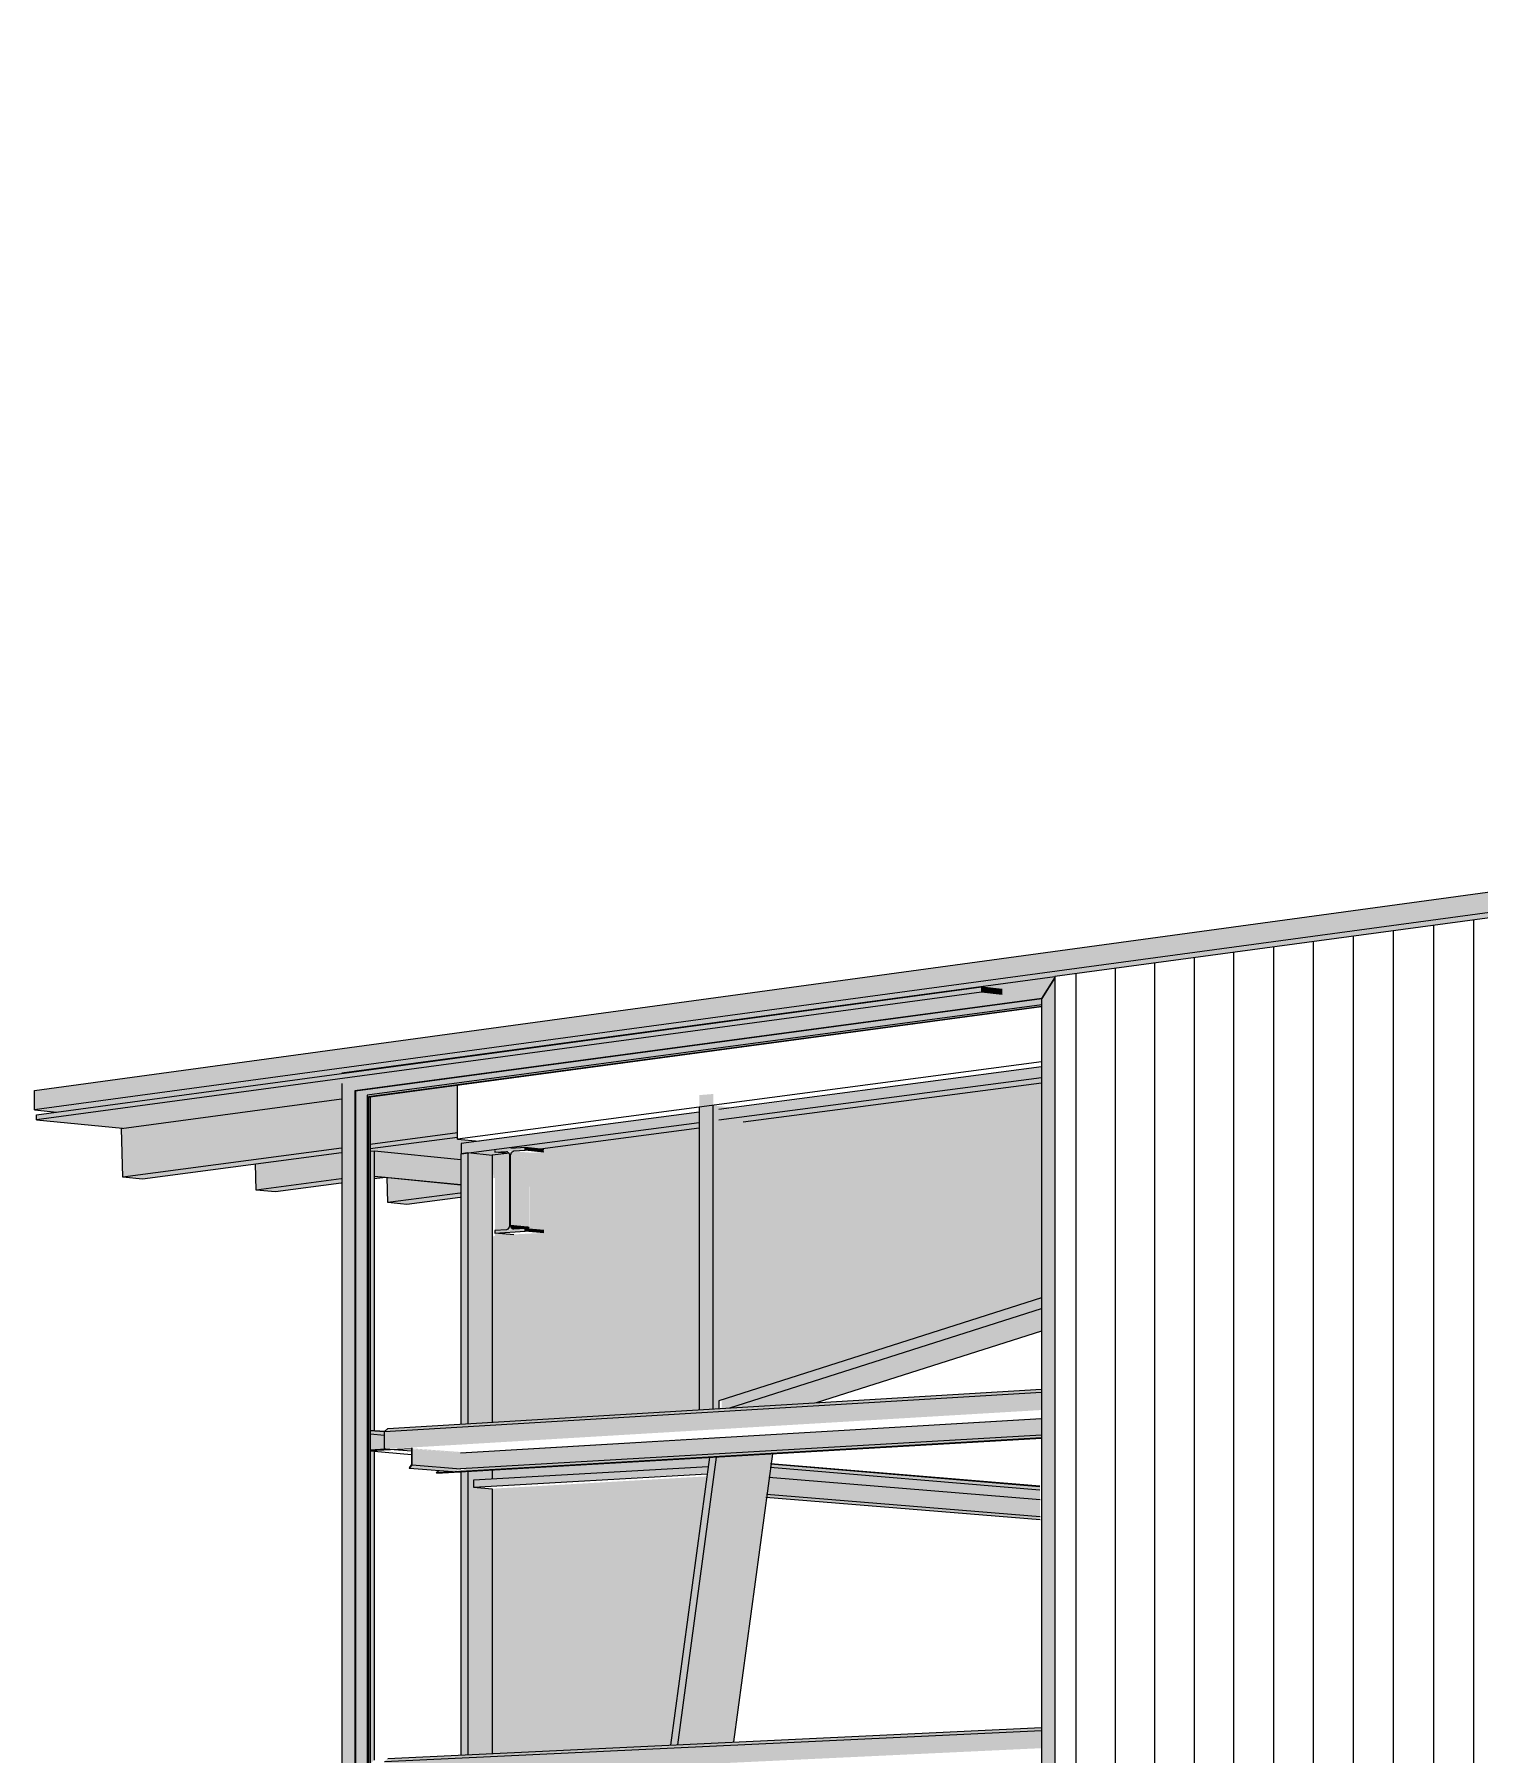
# Model space of a CAD drawing. Header units: inches. Extents: x 31155.6 to 31160.43, y 58.98 to 66.18.
# Drawn here: x 31159.4255 to 31159.5144, y 66.0753 to 66.1811 of the extents above; entities that cross this region are included whole.
import ezdxf

# ---------------------------------------------------------------- set-up
doc = ezdxf.new("R2010")
doc.units = ezdxf.units.IN
doc.header["$MEASUREMENT"] = 0
for name, color, linetype, lineweight in [('A-CLNG', 13, 'Continuous', 13), ('A-GLAZ-CWMG', 51, 'Continuous', 9), ('A-ROOF', 132, 'Continuous', 13), ('A-WALL-PATT', 111, 'Continuous', 13), ('L-SITE-WALL', 31, 'Continuous', 13), ('S-BEAM', 12, 'Continuous', 9)]:
    doc.layers.add(name, color=color, linetype=linetype, lineweight=lineweight)

# ---------------------------------------------------------------- blocks, each defined once
blk = doc.blocks.new('FP_98-Looking South West')
at = {"layer": 'A-WALL-PATT', "lineweight": 9}
for p, q in [((-31660.69963, 66.03468), (-31660.69963, 66.12666)), ((-31660.7095, 66.03448), (-31660.7095, 66.12532)), ((-31660.70705, 66.03453), (-31660.70705, 66.12566)), ((-31660.70458, 66.03458), (-31660.70458, 66.12599)), ((-31660.70211, 66.03463), (-31660.70211, 66.12632)), ((-31660.71683, 66.03432), (-31660.71683, 66.12433)), ((-31660.7144, 66.03437), (-31660.7144, 66.12466)), ((-31660.71195, 66.03443), (-31660.71195, 66.12499)), ((-31660.7241, 66.03417), (-31660.7241, 66.12335)), ((-31660.72168, 66.03422), (-31660.72168, 66.12367)), ((-31660.71926, 66.03427), (-31660.71926, 66.124))]:
    blk.add_line(p, q, dxfattribs=at)

msp = doc.modelspace()

# ---------------------------------------------------------------- hatches: boundary and pattern name
at = {"layer": 'A-GLAZ-CWMG'}
for points in [[(31159.44525, 66.11614), (31159.4875, 66.12182), (31159.48835, 66.12316), (31159.4838, 66.12254), (31159.48507, 66.1224), (31159.48507, 66.12207), (31159.44486, 66.11665)], [(31159.48835, 65.97148), (31159.48835, 66.12316), (31159.4875, 66.12182), (31159.4875, 65.97149)], [(31159.44616, 66.11579), (31159.48749, 66.12134), (31159.48749, 66.12181), (31159.44585, 66.11621), (31159.4459, 66.11613)], [(31159.44608, 66.11577), (31159.4875, 66.12134), (31159.4875, 66.12144), (31159.44601, 66.11587)], [(31159.44525, 65.97223), (31159.44525, 66.11614), (31159.44486, 66.11665), (31159.44444, 66.11659), (31159.44444, 65.97224)], [(31159.44525, 65.97223), (31159.44529, 65.97223), (31159.44529, 66.11613), (31159.44525, 66.11613), (31159.44525, 65.97321)], [(31159.44547, 65.97226), (31159.44547, 65.97284), (31159.44616, 65.97284), (31159.44616, 66.11579), (31159.44585, 66.11621), (31159.44529, 66.11613), (31159.44529, 65.97226)], [(31159.44608, 65.97283), (31159.44608, 66.11577), (31159.44601, 66.11587), (31159.44601, 65.97283)], [(31159.45177, 66.11039), (31159.45177, 66.1119), (31159.44645, 66.11243), (31159.44645, 66.1109), (31159.45156, 66.11041)], [(31159.45177, 66.1104), (31159.45177, 66.11048), (31159.44637, 66.111), (31159.44637, 66.11092), (31159.45156, 66.11042)]]:
    msp.add_hatch(color=256, dxfattribs=at).paths.add_polyline_path(points, flags=0)
h = msp.add_hatch(color=256, dxfattribs=at)
h.paths.add_polyline_path([(31159.44618, 65.97283), (31159.44618, 65.97308), (31159.44608, 65.97308), (31159.44608, 65.97283)], flags=0)
h.paths.add_polyline_path([(31159.44608, 65.97318), (31159.4462, 65.97321), (31159.4462, 66.11576), (31159.44608, 66.11576), (31159.44608, 65.97319)], flags=0)
h = msp.add_hatch(color=256, dxfattribs=at)
h.paths.add_polyline_path([(31159.44645, 66.05254), (31159.44645, 66.05267), (31159.4462, 66.05266), (31159.4462, 66.05255), (31159.44629, 66.05255)], flags=0)
h.paths.add_polyline_path([(31159.4462, 66.05395), (31159.44645, 66.05397), (31159.44645, 66.07243), (31159.4462, 66.07242), (31159.4462, 66.05397)], flags=0)
h.paths.add_polyline_path([(31159.4462, 66.07371), (31159.44629, 66.07373), (31159.44629, 66.07374), (31159.44645, 66.07376), (31159.44645, 66.07474), (31159.44624, 66.07477), (31159.44642, 66.07498), (31159.44645, 66.07498), (31159.44645, 66.09395), (31159.4462, 66.09397), (31159.4462, 66.07373)], flags=0)
h.paths.add_polyline_path([(31159.4462, 66.09405), (31159.44645, 66.09407), (31159.44645, 66.095), (31159.4462, 66.09502), (31159.4462, 66.09416)], flags=0)
h.paths.add_polyline_path([(31159.44645, 66.09524), (31159.44645, 66.11243), (31159.4462, 66.11245), (31159.4462, 66.09526)], flags=0)
h = msp.add_hatch(color=256, dxfattribs=at)
h.paths.add_polyline_path([(31159.44628, 66.05395), (31159.44635, 66.05397), (31159.44635, 66.07242), (31159.44628, 66.07242), (31159.44628, 66.05397)], flags=0)
h.paths.add_polyline_path([(31159.44628, 66.07371), (31159.44629, 66.07374), (31159.44628, 66.07373)], flags=0)
h.paths.add_polyline_path([(31159.44628, 66.07483), (31159.44635, 66.07494), (31159.44635, 66.09396), (31159.44628, 66.09397), (31159.44628, 66.07494)], flags=0)
h.paths.add_polyline_path([(31159.44635, 66.09525), (31159.44635, 66.11242), (31159.44628, 66.11243), (31159.44628, 66.09526)], flags=0)
at = {"layer": 'A-ROOF'}
for points in [[(31159.42554, 66.11497), (31159.902, 66.17956), (31159.902, 66.18113), (31159.42554, 66.11617)], [(31160.29584, 66.07594), (31160.29631, 66.07598), (31159.902, 66.17956), (31159.42566, 66.11496), (31159.42691, 66.11484), (31159.90276, 66.17927), (31159.97455, 66.16042), (31159.97456, 66.16014), (31159.97463, 66.16015), (31159.97523, 66.15999), (31159.97523, 66.15993), (31159.9754, 66.15995), (31160.29557, 66.07601)], [(31159.42566, 66.11436), (31159.4838, 66.12221), (31159.4838, 66.12254), (31159.42566, 66.11467)], [(31159.43095, 66.11384), (31159.44443, 66.11565), (31159.44446, 66.11659), (31159.48507, 66.12207), (31159.4838, 66.12221), (31159.42566, 66.11436), (31159.4309, 66.11384)], [(31159.48507, 66.12207), (31159.48507, 66.1224), (31159.4838, 66.12254), (31159.4838, 66.12221)]]:
    msp.add_hatch(color=256, dxfattribs=at).paths.add_polyline_path(points, flags=0)
at = {"layer": 'S-BEAM'}
h = msp.add_hatch(color=256, dxfattribs=at)
h.paths.add_polyline_path([(31159.46782, 66.09661), (31159.46831, 66.09664), (31159.48749, 66.10276), (31159.48749, 66.10342), (31159.46782, 66.09713)], flags=0)
h.paths.add_polyline_path([(31159.45178, 66.11227), (31159.46643, 66.1142), (31159.46643, 66.11483), (31159.45178, 66.1129), (31159.45178, 66.11238)], flags=0)
h.paths.add_polyline_path([(31159.46764, 66.11436), (31159.48749, 66.11697), (31159.48749, 66.11761), (31159.46764, 66.11496)], flags=0)
h = msp.add_hatch(color=256, dxfattribs=at)
h.paths.add_polyline_path([(31159.45369, 66.11217), (31159.45369, 66.11218), (31159.45459, 66.11229), (31159.45387, 66.11237), (31159.45387, 66.11247), (31159.45503, 66.11261), (31159.45573, 66.11266), (31159.45664, 66.11256), (31159.46643, 66.11385), (31159.46643, 66.1142), (31159.4522, 66.11232), (31159.45361, 66.11218)], flags=0)
h.paths.add_polyline_path([(31159.46913, 66.11421), (31159.48748, 66.11662), (31159.48749, 66.11697), (31159.46764, 66.11436)], flags=0)
h = msp.add_hatch(color=256, dxfattribs=at)
h.paths.add_polyline_path([(31159.43098, 66.11083), (31159.44443, 66.11261), (31159.44443, 66.11565), (31159.4309, 66.11383), (31159.4309, 66.11362)], flags=0)
h.paths.add_polyline_path([(31159.44619, 66.11285), (31159.45156, 66.11356), (31159.45156, 66.11648), (31159.44619, 66.11576), (31159.44619, 66.11362)], flags=0)
h = msp.add_hatch(color=256, dxfattribs=at)
h.paths.add_polyline_path([(31159.45736, 65.973), (31159.45736, 65.99137), (31159.45369, 65.99139), (31159.45369, 65.97306), (31159.45468, 65.97304)], flags=0)
h.paths.add_polyline_path([(31159.45736, 65.99385), (31159.45736, 66.0127), (31159.45369, 66.01264), (31159.45369, 65.99387), (31159.4561, 65.99386)], flags=0)
h.paths.add_polyline_path([(31159.45369, 66.01524), (31159.45736, 66.01528), (31159.45736, 66.02191), (31159.45874, 66.03206), (31159.45369, 66.03196), (31159.45369, 66.01575)], flags=0)
h.paths.add_polyline_path([(31159.45369, 66.03463), (31159.4591, 66.03474), (31159.4615, 66.0525), (31159.45369, 66.05225), (31159.45369, 66.03703)], flags=0)
h.paths.add_polyline_path([(31159.45369, 66.05501), (31159.46188, 66.05529), (31159.46427, 66.07301), (31159.45369, 66.07253), (31159.45369, 66.0724), (31159.45369, 66.07238), (31159.45369, 66.05717)], flags=0)
h.paths.add_polyline_path([(31159.45369, 66.07539), (31159.46466, 66.0759), (31159.4669, 66.09243), (31159.45369, 66.09167), (31159.45369, 66.07958)], flags=0)
h.paths.add_polyline_path([(31159.45369, 66.09225), (31159.46698, 66.09303), (31159.46705, 66.0936), (31159.45369, 66.09282), (31159.45369, 66.09226)], flags=0)
h.paths.add_polyline_path([(31159.45369, 66.09577), (31159.46643, 66.09653), (31159.46643, 66.11385), (31159.45664, 66.11256), (31159.45687, 66.11251), (31159.45687, 66.11238), (31159.45614, 66.11233), (31159.45598, 66.11225), (31159.45601, 66.10765), (31159.45688, 66.10757), (31159.45688, 66.10741), (31159.45483, 66.1073), (31159.45387, 66.10739), (31159.45387, 66.10721), (31159.45369, 66.10719), (31159.45369, 66.09659)], flags=0)
h.paths.add_polyline_path([(31159.46913, 66.09755), (31159.48748, 66.10342), (31159.48748, 66.11662), (31159.46913, 66.11421), (31159.46913, 66.09969)], flags=0)
h.paths.add_polyline_path([(31159.45387, 66.10755), (31159.45465, 66.10764), (31159.45471, 66.1077), (31159.45476, 66.10783), (31159.45476, 66.1079), (31159.45474, 66.11228), (31159.45456, 66.11227), (31159.45369, 66.11217), (31159.45377, 66.11077), (31159.45387, 66.11078), (31159.45387, 66.1076)], flags=0)
for points in [[(31159.46643, 66.09653), (31159.4673, 66.09659), (31159.4673, 66.11595), (31159.46643, 66.11588), (31159.46643, 66.09659)], [(31159.4673, 66.09658), (31159.46764, 66.0966), (31159.46764, 66.09707), (31159.46913, 66.09755), (31159.46913, 66.11421), (31159.46764, 66.11436), (31159.46764, 66.11499), (31159.46854, 66.11511), (31159.4673, 66.11524), (31159.4673, 66.09659)], [(31159.45687, 66.11238), (31159.45687, 66.11254), (31159.45573, 66.11266), (31159.45573, 66.1125)], [(31159.45598, 66.11203), (31159.45601, 66.11218), (31159.45608, 66.11229), (31159.45618, 66.11233), (31159.45498, 66.11243), (31159.45489, 66.11235), (31159.45484, 66.11222), (31159.45483, 66.11215), (31159.45573, 66.11206)], [(31159.45598, 66.10779), (31159.45598, 66.11203), (31159.45483, 66.11215), (31159.45483, 66.1079), (31159.45573, 66.10782)], [(31159.44727, 66.10927), (31159.45173, 66.10985), (31159.45173, 66.11038), (31159.44723, 66.11082), (31159.44727, 66.10939)], [(31159.44844, 66.10916), (31159.45173, 66.10958), (31159.45173, 66.10985), (31159.44727, 66.10927)], [(31159.45503, 66.10763), (31159.45573, 66.10768), (31159.456, 66.10768), (31159.45598, 66.10779), (31159.45483, 66.1079), (31159.45486, 66.10776), (31159.45493, 66.10766), (31159.45498, 66.10763)], [(31159.45688, 66.10741), (31159.45688, 66.10757), (31159.45573, 66.10768), (31159.45573, 66.10752)], [(31159.46831, 66.09664), (31159.47362, 66.09696), (31159.48748, 66.10137), (31159.48749, 66.10276), (31159.47658, 66.09928)], [(31159.44707, 66.09519), (31159.48749, 66.09761), (31159.48749, 66.09779), (31159.44727, 66.09538)], [(31159.44707, 66.09419), (31159.48749, 66.09659), (31159.48749, 66.09761), (31159.44707, 66.09519)], [(31159.44714, 66.09411), (31159.48749, 66.09651), (31159.48749, 66.09659), (31159.44707, 66.09419), (31159.44711, 66.09412)], [(31159.45174, 66.09291), (31159.48749, 66.09499), (31159.48749, 66.09598), (31159.45174, 66.09388), (31159.45174, 66.09313)], [(31159.45255, 66.09177), (31159.46692, 66.09262), (31159.46698, 66.09302), (31159.45255, 66.09219), (31159.45255, 66.09209)], [(31159.44707, 66.07489), (31159.48749, 66.07679), (31159.48749, 66.07698), (31159.44727, 66.07508)], [(31159.44707, 66.07389), (31159.48749, 66.07577), (31159.48749, 66.07679), (31159.44707, 66.07489)], [(31159.44714, 66.07381), (31159.48749, 66.07571), (31159.48749, 66.07577), (31159.44707, 66.07389), (31159.44709, 66.07384)]]:
    msp.add_hatch(color=256, dxfattribs=at).paths.add_polyline_path(points, flags=0)
h = msp.add_hatch(color=256, dxfattribs=at)
h.paths.add_polyline_path([(31159.43218, 66.11072), (31159.44442, 66.11234), (31159.44443, 66.11261), (31159.43098, 66.11083)], flags=0)
h.paths.add_polyline_path([(31159.44619, 66.11257), (31159.45156, 66.11328), (31159.45156, 66.11356), (31159.44619, 66.11285)], flags=0)
h = msp.add_hatch(color=256, dxfattribs=at)
h.paths.add_polyline_path([(31159.43918, 66.11004), (31159.4444, 66.11073), (31159.4444, 66.11234), (31159.43914, 66.11165), (31159.43918, 66.11017)], flags=0)
h.paths.add_polyline_path([(31159.45176, 66.1119), (31159.45176, 66.11227), (31159.45176, 66.11227), (31159.45176, 66.1129), (31159.45287, 66.11305), (31159.45154, 66.11318), (31159.45154, 66.11329), (31159.44617, 66.11256), (31159.44617, 66.11246), (31159.45154, 66.11192)], flags=0)
h = msp.add_hatch(color=256, dxfattribs=at)
h.paths.add_polyline_path([(31159.45387, 66.10739), (31159.45573, 66.10752), (31159.45573, 66.10768), (31159.45387, 66.10755)], flags=0)
h.paths.add_polyline_path([(31159.45462, 66.10761), (31159.45493, 66.10766), (31159.45486, 66.10776), (31159.45483, 66.1079), (31159.45486, 66.11229), (31159.45493, 66.1124), (31159.45498, 66.11243), (31159.45467, 66.11238), (31159.45474, 66.11227), (31159.45477, 66.11214), (31159.45474, 66.10775), (31159.45467, 66.10764)], flags=0)
h.paths.add_polyline_path([(31159.45387, 66.11237), (31159.45573, 66.1125), (31159.45573, 66.11266), (31159.45469, 66.11257), (31159.45387, 66.11247)], flags=0)
h = msp.add_hatch(color=256, dxfattribs=at)
h.paths.add_polyline_path([(31159.4578, 65.97299), (31159.4578, 65.99137), (31159.45737, 65.99137), (31159.4574, 65.973)], flags=0)
h.paths.add_polyline_path([(31159.45221, 65.97309), (31159.45221, 65.9914), (31159.45178, 65.9914), (31159.45178, 65.97309), (31159.45219, 65.97309)], flags=0)
h.paths.add_polyline_path([(31159.4578, 65.99159), (31159.4578, 65.99256), (31159.45737, 65.99257), (31159.45737, 65.9916), (31159.45755, 65.99159)], flags=0)
h.paths.add_polyline_path([(31159.45221, 65.99162), (31159.45221, 65.99259), (31159.45178, 65.99259), (31159.45178, 65.99162), (31159.45214, 65.99162)], flags=0)
h.paths.add_polyline_path([(31159.4578, 65.99385), (31159.4578, 66.0127), (31159.45737, 66.01267), (31159.45737, 65.99385), (31159.45757, 65.99385)], flags=0)
h.paths.add_polyline_path([(31159.45221, 65.99387), (31159.45221, 66.01265), (31159.45178, 66.01264), (31159.45178, 65.99388), (31159.45213, 65.99387)], flags=0)
h.paths.add_polyline_path([(31159.45178, 66.01287), (31159.45221, 66.01288), (31159.45221, 66.01388), (31159.45178, 66.01387)], flags=0)
h.paths.add_polyline_path([(31159.45737, 66.01292), (31159.4578, 66.01292), (31159.4578, 66.01393), (31159.45737, 66.01391), (31159.45737, 66.01387)], flags=0)
h.paths.add_polyline_path([(31159.45178, 66.01523), (31159.45221, 66.01523), (31159.45221, 66.03193), (31159.45178, 66.03189), (31159.45178, 66.02964), (31159.45202, 66.02964), (31159.45203, 66.02906), (31159.45178, 66.02905), (31159.45178, 66.01575)], flags=0)
h.paths.add_polyline_path([(31159.45737, 66.01528), (31159.4578, 66.01528), (31159.4578, 66.02185), (31159.45918, 66.03207), (31159.45874, 66.03206), (31159.45737, 66.02191), (31159.45737, 66.01575)], flags=0)
h.paths.add_polyline_path([(31159.45178, 66.03214), (31159.45221, 66.03215), (31159.45221, 66.03315), (31159.45178, 66.03312), (31159.45178, 66.03277)], flags=0)
h.paths.add_polyline_path([(31159.45877, 66.03228), (31159.45921, 66.03229), (31159.45935, 66.0333), (31159.45891, 66.03329), (31159.45884, 66.03277)], flags=0)
h.paths.add_polyline_path([(31159.45201, 66.03459), (31159.45221, 66.03459), (31159.45221, 66.0522), (31159.45196, 66.05217), (31159.452, 66.03703)], flags=0)
h.paths.add_polyline_path([(31159.4591, 66.03474), (31159.45954, 66.03475), (31159.46194, 66.05252), (31159.4615, 66.0525), (31159.45941, 66.03703)], flags=0)
h.paths.add_polyline_path([(31159.45196, 66.0524), (31159.45221, 66.05242), (31159.45221, 66.05342), (31159.45195, 66.0534), (31159.45196, 66.05251)], flags=0)
h.paths.add_polyline_path([(31159.46153, 66.05272), (31159.46197, 66.05273), (31159.46211, 66.05375), (31159.46167, 66.05373), (31159.46162, 66.05336)], flags=0)
h.paths.add_polyline_path([(31159.45178, 66.05494), (31159.45221, 66.05495), (31159.45221, 66.07246), (31159.45178, 66.07241), (31159.45178, 66.05717)], flags=0)
h.paths.add_polyline_path([(31159.46188, 66.05529), (31159.46232, 66.0553), (31159.46472, 66.07303), (31159.46428, 66.07301), (31159.46198, 66.05604)], flags=0)
h.paths.add_polyline_path([(31159.4519, 66.07266), (31159.45221, 66.07267), (31159.45221, 66.07368), (31159.45189, 66.07364), (31159.45189, 66.07288)], flags=0)
h.paths.add_polyline_path([(31159.4643, 66.07322), (31159.46475, 66.07324), (31159.46489, 66.07427), (31159.46444, 66.07425), (31159.46435, 66.0736)], flags=0)
h.paths.add_polyline_path([(31159.45178, 66.07529), (31159.45221, 66.07532), (31159.45221, 66.09273), (31159.45178, 66.09271), (31159.45178, 66.07532)], flags=0)
h.paths.add_polyline_path([(31159.46467, 66.0759), (31159.46511, 66.07592), (31159.4675, 66.09362), (31159.46706, 66.0936), (31159.46516, 66.07957)], flags=0)
h.paths.add_polyline_path([(31159.45183, 66.09291), (31159.45221, 66.09293), (31159.45221, 66.09394), (31159.45183, 66.09389), (31159.45183, 66.09296)], flags=0)
h.paths.add_polyline_path([(31159.46709, 66.0938), (31159.46753, 66.09383), (31159.46767, 66.09485), (31159.46722, 66.09483), (31159.46709, 66.09383)], flags=0)
h.paths.add_polyline_path([(31159.45178, 66.09565), (31159.45221, 66.09568), (31159.45221, 66.11232), (31159.45178, 66.11226), (31159.45178, 66.09659)], flags=0)
h = msp.add_hatch(color=256, dxfattribs=at)
h.paths.add_polyline_path([(31159.45369, 65.97306), (31159.45369, 65.99139), (31159.45221, 65.9914), (31159.45221, 65.97309), (31159.4525, 65.97308)], flags=0)
h.paths.add_polyline_path([(31159.45369, 65.99387), (31159.45369, 66.01267), (31159.45221, 66.01264), (31159.45221, 65.99387)], flags=0)
h.paths.add_polyline_path([(31159.45221, 66.01523), (31159.45369, 66.01524), (31159.45369, 66.03196), (31159.45221, 66.03193), (31159.45221, 66.01575)], flags=0)
h.paths.add_polyline_path([(31159.45221, 66.03459), (31159.45369, 66.03463), (31159.45369, 66.05225), (31159.45221, 66.05217), (31159.45221, 66.03703)], flags=0)
h.paths.add_polyline_path([(31159.45221, 66.05495), (31159.45369, 66.05501), (31159.45369, 66.07253), (31159.45221, 66.07246), (31159.45221, 66.05717)], flags=0)
h.paths.add_polyline_path([(31159.45221, 66.07531), (31159.45369, 66.07539), (31159.45369, 66.09167), (31159.45255, 66.09177), (31159.45255, 66.09219), (31159.45369, 66.09225), (31159.45369, 66.09282), (31159.45221, 66.09273), (31159.45221, 66.07532)], flags=0)
h.paths.add_polyline_path([(31159.45221, 66.09568), (31159.45369, 66.09577), (31159.45369, 66.11217), (31159.45221, 66.11232), (31159.45221, 66.09659)], flags=0)
h = msp.add_hatch(color=256, dxfattribs=at)
h.paths.add_polyline_path([(31159.44037, 66.10993), (31159.4444, 66.11046), (31159.4444, 66.11073), (31159.43918, 66.11004)], flags=0)
h.paths.add_polyline_path([(31159.44642, 66.11073), (31159.44716, 66.11082), (31159.44642, 66.11089)], flags=0)
h = msp.add_hatch(color=256, dxfattribs=at)
h.paths.add_polyline_path([(31159.45178, 66.0939), (31159.45178, 66.09392), (31159.45173, 66.0939)], flags=0)
h.paths.add_polyline_path([(31159.45217, 66.09391), (31159.46723, 66.09482), (31159.46723, 66.09483), (31159.45216, 66.09392), (31159.45217, 66.09391)], flags=0)
h.paths.add_polyline_path([(31159.46766, 66.09482), (31159.48749, 66.09601), (31159.48749, 66.09602), (31159.46767, 66.09482)], flags=0)
h = msp.add_hatch(color=256, dxfattribs=at)
h.paths.add_polyline_path([(31159.48739, 66.09179), (31159.48739, 66.09182), (31159.48525, 66.09197)], flags=0)
h.paths.add_polyline_path([(31159.44707, 66.09516), (31159.44707, 66.09519), (31159.4462, 66.09526), (31159.4462, 66.09523), (31159.44686, 66.09518)], flags=0)
h = msp.add_hatch(color=256, dxfattribs=at)
h.paths.add_polyline_path([(31159.48739, 66.09159), (31159.48739, 66.09179), (31159.47082, 66.09317), (31159.47079, 66.09297), (31159.48525, 66.09176)], flags=0)
h.paths.add_polyline_path([(31159.44707, 66.09495), (31159.44707, 66.09516), (31159.4462, 66.09523), (31159.4462, 66.09502), (31159.4469, 66.09496)], flags=0)
h = msp.add_hatch(color=256, dxfattribs=at)
h.paths.add_polyline_path([(31159.48739, 66.091), (31159.48739, 66.09159), (31159.47079, 66.09297), (31159.47071, 66.09238), (31159.48525, 66.09117)], flags=0)
h.paths.add_polyline_path([(31159.4462, 66.09405), (31159.4471, 66.09412), (31159.44707, 66.0942), (31159.44707, 66.09495), (31159.4462, 66.09502), (31159.4462, 66.09416)], flags=0)
h = msp.add_hatch(color=256, dxfattribs=at)
h.paths.add_polyline_path([(31159.45027, 66.09266), (31159.45114, 66.09271), (31159.45039, 66.09277), (31159.45031, 66.09269)], flags=0)
h.paths.add_polyline_path([(31159.45156, 66.09273), (31159.48749, 66.09482), (31159.48749, 66.09499), (31159.45201, 66.09292), (31159.45194, 66.09283), (31159.45178, 66.09283), (31159.45178, 66.09291), (31159.45174, 66.09291), (31159.45166, 66.09283)], flags=0)
h = msp.add_hatch(color=256, dxfattribs=at)
h.paths.add_polyline_path([(31159.4503, 66.09262), (31159.45142, 66.09269), (31159.45114, 66.09271), (31159.45027, 66.09266)], flags=0)
h.paths.add_polyline_path([(31159.45158, 66.0927), (31159.48749, 66.09478), (31159.48749, 66.09482), (31159.45156, 66.09273)], flags=0)
h = msp.add_hatch(color=256, dxfattribs=at)
h.paths.add_polyline_path([(31159.44861, 66.09292), (31159.44877, 66.09313), (31159.44874, 66.09315), (31159.44859, 66.09295)], flags=0)
h.paths.add_polyline_path([(31159.4462, 66.09401), (31159.44732, 66.09409), (31159.44707, 66.0941), (31159.4462, 66.09405), (31159.4462, 66.09401)], flags=0)
h = msp.add_hatch(color=256, dxfattribs=at)
h.paths.add_polyline_path([(31159.4874, 66.09093), (31159.4874, 66.091), (31159.47071, 66.09236), (31159.47071, 66.09231), (31159.48526, 66.0911)], flags=0)
h.paths.add_polyline_path([(31159.45174, 66.09388), (31159.45173, 66.09391), (31159.45172, 66.09393), (31159.44876, 66.09415), (31159.44879, 66.09412), (31159.45077, 66.09396)], flags=0)
h = msp.add_hatch(color=256, dxfattribs=at)
h.paths.add_polyline_path([(31159.4874, 66.08996), (31159.4874, 66.09093), (31159.47071, 66.09231), (31159.47057, 66.09134), (31159.48526, 66.09014)], flags=0)
h.paths.add_polyline_path([(31159.45174, 66.09289), (31159.45174, 66.09388), (31159.44877, 66.09411), (31159.44877, 66.09313), (31159.45144, 66.09291)], flags=0)
h = msp.add_hatch(color=256, dxfattribs=at)
h.paths.add_polyline_path([(31159.46119, 66.02178), (31159.46259, 66.03214), (31159.45918, 66.03207), (31159.4578, 66.02185), (31159.45906, 66.02183)], flags=0)
h.paths.add_polyline_path([(31159.45954, 66.03475), (31159.46296, 66.03483), (31159.46537, 66.05263), (31159.46194, 66.05252), (31159.45985, 66.03703)], flags=0)
h.paths.add_polyline_path([(31159.46232, 66.0553), (31159.46575, 66.05542), (31159.46816, 66.07319), (31159.46472, 66.07303), (31159.46242, 66.05604)], flags=0)
h.paths.add_polyline_path([(31159.46511, 66.07592), (31159.46855, 66.07609), (31159.47095, 66.09382), (31159.4675, 66.09362), (31159.46552, 66.07892)], flags=0)
h = msp.add_hatch(color=256, dxfattribs=at)
h.paths.add_polyline_path([(31159.4874, 66.08975), (31159.4874, 66.08996), (31159.47057, 66.09134), (31159.47054, 66.09112), (31159.48526, 66.08992)], flags=0)
h.paths.add_polyline_path([(31159.45178, 66.09266), (31159.45178, 66.09271), (31159.45158, 66.09267), (31159.45176, 66.09266)], flags=0)
h.paths.add_polyline_path([(31159.45136, 66.09269), (31159.45172, 66.09289), (31159.44877, 66.09313), (31159.44861, 66.09292), (31159.45031, 66.09278)], flags=0)

# ---------------------------------------------------------------- linework, layer by layer
at = {"layer": 'A-CLNG'}
for p, q in [((31159.48749, 66.11793), (31159.45156, 66.11318)), ((31159.45156, 66.11318), (31159.45156, 66.11648)), ((31159.45156, 66.11318), (31159.45289, 66.11305))]:
    msp.add_line(p, q, dxfattribs=at)
at = {"layer": 'A-GLAZ-CWMG'}
for p, q in [((31159.48831, 66.12316), (31159.44444, 66.11722)), ((31159.48831, 66.1231), (31159.4875, 66.12182)), ((31159.4875, 66.12182), (31159.48831, 66.1231)), ((31159.4875, 66.12182), (31159.44525, 66.11614)), ((31159.4875, 66.12181), (31159.44529, 66.11613)), ((31159.4875, 66.12144), (31159.44601, 66.11587)), ((31159.4875, 66.12134), (31159.44608, 66.11577)), ((31159.48749, 66.12131), (31159.4462, 66.11576)), ((31159.4875, 65.97149), (31159.4875, 66.12182)), ((31159.44444, 66.11659), (31159.44444, 65.97224)), ((31159.44529, 66.11613), (31159.44525, 66.11614)), ((31159.44525, 66.11614), (31159.44525, 65.97223)), ((31159.44525, 66.11614), (31159.44529, 66.11613)), ((31159.44529, 66.11613), (31159.44529, 65.97223)), ((31159.44601, 66.11587), (31159.44601, 65.97283)), ((31159.4462, 66.11576), (31159.44608, 66.11577)), ((31159.44608, 66.11577), (31159.44608, 65.97283)), ((31159.44608, 66.11577), (31159.4462, 66.11576)), ((31159.4462, 66.11576), (31159.4462, 65.97321)), ((31159.4462, 66.11245), (31159.44645, 66.11243)), ((31159.44645, 66.1109), (31159.44645, 66.11243)), ((31159.45177, 66.1119), (31159.44645, 66.11243)), ((31159.44645, 66.09524), (31159.44645, 66.11243)), ((31159.44645, 66.1109), (31159.45177, 66.11039)), ((31159.44645, 66.11089), (31159.45177, 66.11037)), ((31159.44645, 66.07498), (31159.44645, 66.09393))]:
    msp.add_line(p, q, dxfattribs=at)
at = {"layer": 'A-ROOF'}
for p, q in [((31159.42554, 66.11617), (31159.902, 66.18113)), ((31159.902, 66.17956), (31159.42554, 66.11497)), ((31159.42566, 66.11467), (31159.4838, 66.12254)), ((31159.4838, 66.12221), (31159.42566, 66.11436)), ((31159.4838, 66.12254), (31159.48507, 66.1224)), ((31159.4838, 66.12254), (31159.4838, 66.12221)), ((31159.48507, 66.12207), (31159.4838, 66.12221)), ((31159.42554, 66.11497), (31159.42554, 66.11617)), ((31159.42554, 66.11497), (31159.42691, 66.11484)), ((31159.42566, 66.11436), (31159.42566, 66.11467)), ((31159.42566, 66.11436), (31159.43095, 66.11384))]:
    msp.add_line(p, q, dxfattribs=at)
at = {"layer": 'L-SITE-WALL'}
for p, q in [((31159.90276, 66.17927), (31159.48831, 66.12317)), ((31159.48831, 66.12317), (31159.48831, 65.97147))]:
    msp.add_line(p, q, dxfattribs=at)
at = {"layer": 'S-BEAM'}
for p, q in [((31159.48749, 66.11761), (31159.46764, 66.11499)), ((31159.46764, 66.11436), (31159.48749, 66.11697)), ((31159.48748, 66.11662), (31159.46913, 66.11421)), ((31159.4309, 66.11383), (31159.44443, 66.11565)), ((31159.46643, 66.11483), (31159.45178, 66.1129)), ((31159.46643, 66.11512), (31159.46643, 66.09653)), ((31159.4673, 66.09659), (31159.4673, 66.11524)), ((31159.43098, 66.11083), (31159.4309, 66.11383)), ((31159.45178, 66.11227), (31159.46643, 66.1142)), ((31159.46643, 66.11385), (31159.45664, 66.11256)), ((31159.44443, 66.11261), (31159.43098, 66.11083)), ((31159.45156, 66.11356), (31159.44619, 66.11285)), ((31159.45156, 66.11328), (31159.44619, 66.11257)), ((31159.45178, 66.1129), (31159.45178, 66.11227)), ((31159.45573, 66.11266), (31159.45484, 66.11259)), ((31159.45573, 66.1125), (31159.45573, 66.11266)), ((31159.45687, 66.11254), (31159.45573, 66.11266)), ((31159.44442, 66.11234), (31159.43218, 66.11072)), ((31159.43918, 66.11004), (31159.43914, 66.11165)), ((31159.45221, 66.11232), (31159.45178, 66.11226)), ((31159.45178, 66.11227), (31159.45181, 66.11226)), ((31159.45178, 66.09565), (31159.45178, 66.11226)), ((31159.45369, 66.11217), (31159.45221, 66.11232)), ((31159.45221, 66.11232), (31159.45221, 66.09568)), ((31159.45459, 66.11229), (31159.45369, 66.11218)), ((31159.45369, 66.11218), (31159.45369, 66.09577)), ((31159.45387, 66.11247), (31159.45387, 66.11237)), ((31159.45387, 66.11237), (31159.45457, 66.11241)), ((31159.45474, 66.11228), (31159.45387, 66.11237)), ((31159.45477, 66.11214), (31159.45477, 66.1079)), ((31159.45483, 66.1079), (31159.45483, 66.11215)), ((31159.45503, 66.11245), (31159.45573, 66.1125)), ((31159.45687, 66.11238), (31159.45573, 66.1125)), ((31159.43218, 66.11072), (31159.43098, 66.11083)), ((31159.4444, 66.11073), (31159.43918, 66.11004)), ((31159.44716, 66.11082), (31159.44642, 66.11073)), ((31159.44727, 66.10927), (31159.44723, 66.11082)), ((31159.44037, 66.10993), (31159.43918, 66.11004)), ((31159.4444, 66.11046), (31159.44037, 66.10993)), ((31159.45173, 66.10985), (31159.44727, 66.10927)), ((31159.45173, 66.10958), (31159.44844, 66.10916)), ((31159.44844, 66.10916), (31159.44727, 66.10927)), ((31159.45457, 66.1076), (31159.45387, 66.10755)), ((31159.45387, 66.10755), (31159.45387, 66.10739)), ((31159.45387, 66.10739), (31159.45573, 66.10752)), ((31159.45502, 66.10728), (31159.45387, 66.10739)), ((31159.45573, 66.10768), (31159.45503, 66.10763)), ((31159.45573, 66.10752), (31159.45573, 66.10768)), ((31159.45573, 66.10768), (31159.45688, 66.10757)), ((31159.45688, 66.10741), (31159.45573, 66.10752)), ((31159.48749, 66.10342), (31159.46764, 66.09707)), ((31159.46831, 66.09664), (31159.48749, 66.10276)), ((31159.48748, 66.10137), (31159.47362, 66.09696)), ((31159.44727, 66.09538), (31159.48749, 66.09779)), ((31159.44707, 66.09519), (31159.48749, 66.09761)), ((31159.46764, 66.09707), (31159.46764, 66.0966)), ((31159.45174, 66.09388), (31159.48749, 66.09598)), ((31159.44707, 66.09519), (31159.4462, 66.09526)), ((31159.44707, 66.09516), (31159.4462, 66.09523)), ((31159.44707, 66.09495), (31159.4462, 66.09502)), ((31159.44707, 66.09519), (31159.44727, 66.09538)), ((31159.44707, 66.09419), (31159.44707, 66.09519)), ((31159.4503, 66.09262), (31159.48749, 66.09478)), ((31159.45142, 66.09272), (31159.48749, 66.09482)), ((31159.45174, 66.09291), (31159.48749, 66.09499)), ((31159.4462, 66.09401), (31159.44872, 66.09415)), ((31159.44714, 66.09411), (31159.4462, 66.09405)), ((31159.44873, 66.09376), (31159.4462, 66.09397)), ((31159.44873, 66.09398), (31159.44714, 66.09411)), ((31159.44874, 66.09412), (31159.44874, 66.09315)), ((31159.44877, 66.09412), (31159.44875, 66.09418)), ((31159.44877, 66.09313), (31159.44877, 66.09412)), ((31159.46706, 66.0936), (31159.46467, 66.0759)), ((31159.46511, 66.07592), (31159.4675, 66.09362)), ((31159.47095, 66.09382), (31159.46855, 66.07609)), ((31159.44874, 66.09315), (31159.44859, 66.09295)), ((31159.44859, 66.09295), (31159.44861, 66.09292)), ((31159.44861, 66.09292), (31159.44877, 66.09313)), ((31159.45178, 66.09266), (31159.44861, 66.09292)), ((31159.44877, 66.09313), (31159.45174, 66.09289)), ((31159.45027, 66.09266), (31159.45039, 66.09277)), ((31159.45027, 66.09266), (31159.45114, 66.09271)), ((31159.4503, 66.09262), (31159.45027, 66.09266)), ((31159.45178, 66.07532), (31159.45178, 66.09271)), ((31159.45221, 66.09273), (31159.45221, 66.07532)), ((31159.46698, 66.09302), (31159.45255, 66.09219)), ((31159.45255, 66.09177), (31159.46692, 66.09259)), ((31159.45369, 66.09282), (31159.45369, 66.09226)), ((31159.48739, 66.09159), (31159.47079, 66.09297)), ((31159.48739, 66.09182), (31159.47082, 66.09321)), ((31159.48739, 66.09179), (31159.47082, 66.09317)), ((31159.45255, 66.09219), (31159.45255, 66.09177)), ((31159.45255, 66.09177), (31159.45369, 66.09167)), ((31159.45369, 66.09167), (31159.45369, 66.07539)), ((31159.47071, 66.09238), (31159.4874, 66.091)), ((31159.4874, 66.08975), (31159.47054, 66.09112)), ((31159.47057, 66.09134), (31159.4874, 66.08996)), ((31159.44707, 66.07489), (31159.48749, 66.07679)), ((31159.44727, 66.07508), (31159.48749, 66.07698))]:
    msp.add_line(p, q, dxfattribs=at)
for points in [[(31159.45457, 66.11241, 0), (31159.45462, 66.11241, 0), (31159.45467, 66.11238, 0), (31159.45471, 66.11234, 0), (31159.45474, 66.11228, 0), (31159.45476, 66.11222, 0), (31159.45477, 66.11214, 0)], [(31159.45483, 66.11215, 0), (31159.45484, 66.11222, 0), (31159.45486, 66.11229, 0), (31159.45489, 66.11235, 0), (31159.45493, 66.1124, 0), (31159.45498, 66.11243, 0), (31159.45503, 66.11245, 0)], [(31159.45477, 66.1079, 0), (31159.45476, 66.10782, 0), (31159.45474, 66.10775, 0), (31159.45471, 66.10769, 0), (31159.45467, 66.10764, 0), (31159.45462, 66.10761, 0), (31159.45457, 66.1076, 0)], [(31159.45503, 66.10763, 0), (31159.45498, 66.10763, 0), (31159.45493, 66.10766, 0), (31159.45489, 66.1077, 0), (31159.45486, 66.10776, 0), (31159.45484, 66.10783, 0), (31159.45483, 66.1079, 0)], [(31159.44714, 66.09411, 0), (31159.44711, 66.09412, 0), (31159.44708, 66.09415, 0), (31159.44707, 66.09419, 0)], [(31159.44872, 66.09415, 0), (31159.44873, 66.09415, 0), (31159.44874, 66.09412, 0)]]:
    msp.add_polyline3d(points, dxfattribs=at)

# ---------------------------------------------------------------- block references
at = {"layer": 'L-SITE-WALL', "lineweight": 9}
msp.add_blockref('FP_98-Looking South West', (62820.21372, 0), dxfattribs=at)

doc.saveas('drawing.dxf')
